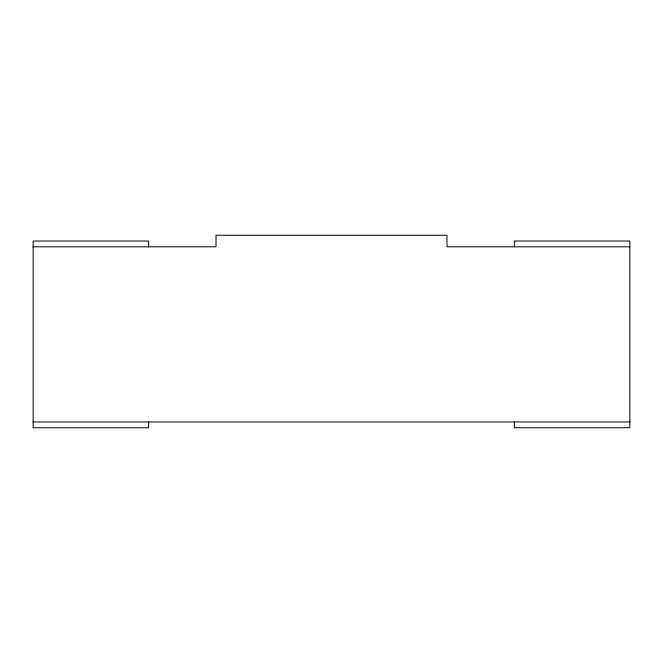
<?xml version="1.0" encoding="UTF-8"?>
<svg xmlns="http://www.w3.org/2000/svg" width="663" height="663" viewBox="0 0 663 663"><rect width="100%" height="100%" fill="white"/><g stroke="black" fill="none" stroke-linecap="round" stroke-linejoin="round"><path stroke-width="0.99" d="M33.15 246.81L216.014 246.81L216.014 235.257L446.986 235.257L446.986 246.81L629.85 246.81M33.15 421.966L629.85 421.966M514.364 246.81L514.364 241.034L629.85 241.034L629.85 427.743L514.364 427.743L514.364 421.966M148.636 246.81L148.636 241.034L33.15 241.034L33.15 427.743L148.636 427.743L148.636 421.966"/></g></svg>
